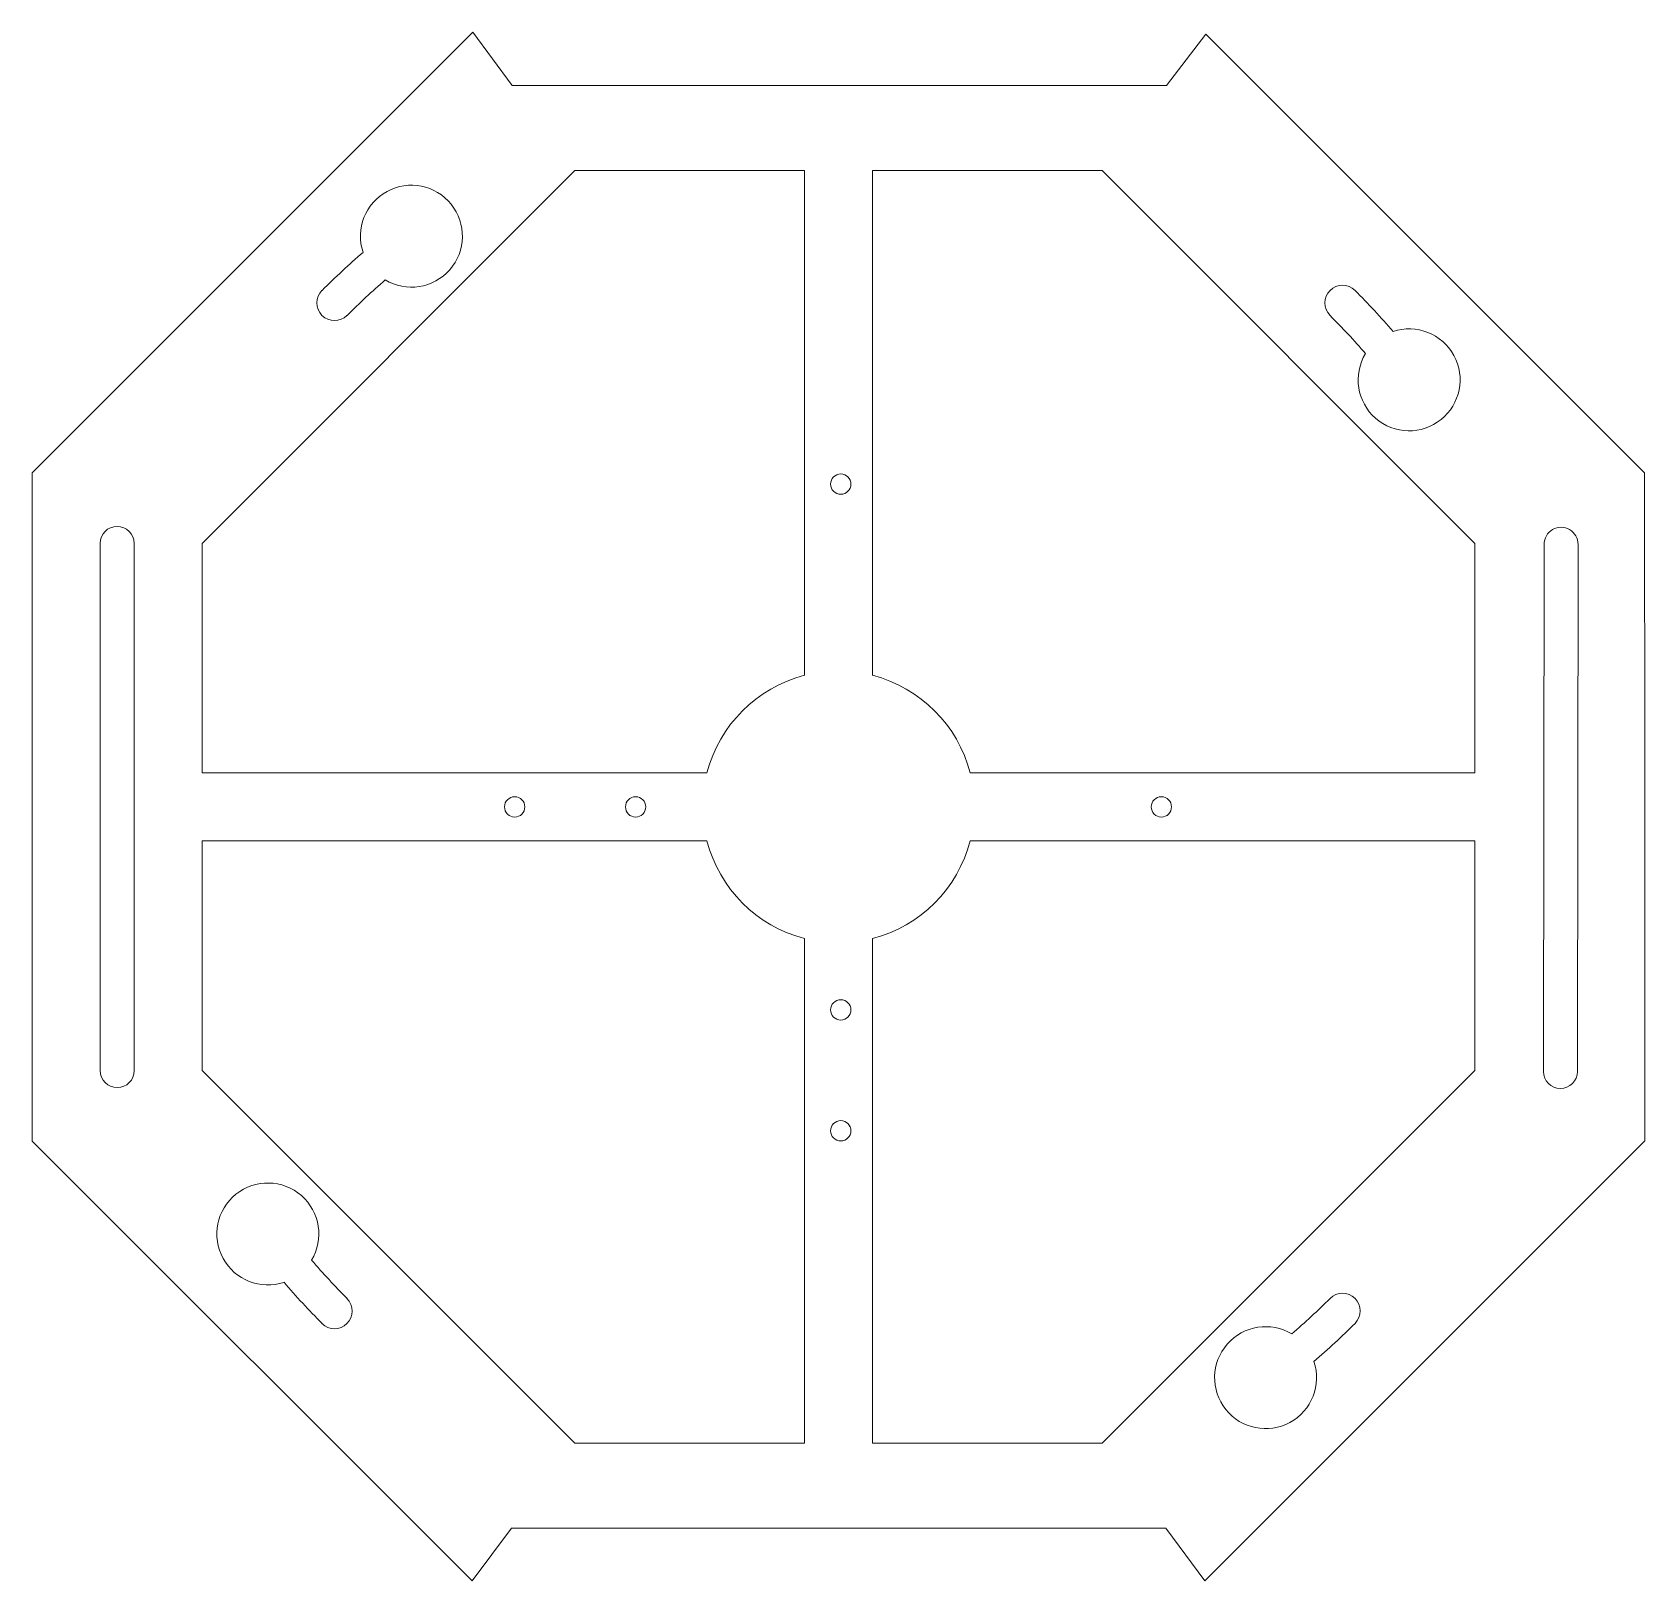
# Model space of a CAD drawing. Header units: inches. Extents: x 0.2 to 12.1, y 0.1 to 11.5.
import ezdxf

# ---------------------------------------------------------------- set-up
doc = ezdxf.new("R2010")
doc.units = ezdxf.units.IN
doc.header["$MEASUREMENT"] = 0

msp = doc.modelspace()

# ---------------------------------------------------------------- linework, layer by layer
at = {"color": 7, "linetype": 'Continuous', "lineweight": 15}
for p, q in [((3.448, 11.52), (0.205, 8.278)), ((3.448, 11.52), (3.737, 11.128)), ((8.552, 11.128), (8.84, 11.507)), ((12.069, 8.278), (8.84, 11.507)), ((3.737, 11.128), (8.552, 11.128)), ((1.455, 7.76), (4.198, 10.503)), ((4.198, 10.503), (5.888, 10.503)), ((5.888, 6.789), (5.888, 10.503)), ((6.388, 10.503), (8.077, 10.503)), ((6.388, 10.503), (6.388, 6.789)), ((8.077, 10.503), (10.819, 7.76)), ((0.205, 8.278), (0.206, 6.071)), ((12.07, 6.071), (12.069, 8.278)), ((0.705, 7.76), (0.706, 3.881)), ((0.956, 3.881), (0.955, 7.76)), ((1.456, 6.071), (1.455, 7.76)), ((10.819, 7.76), (10.82, 6.071)), ((11.329, 7.753), (11.324, 3.875)), ((11.574, 3.874), (11.579, 7.753)), ((0.206, 5.571), (0.206, 6.071)), ((1.456, 6.071), (5.169, 6.071)), ((7.106, 6.071), (10.82, 6.071)), ((12.07, 6.071), (12.07, 6.071)), ((12.07, 6.071), (12.07, 5.571)), ((0.206, 5.571), (0.206, 3.363)), ((0.206, 5.571), (0.206, 5.571)), ((1.456, 3.881), (1.456, 5.571)), ((5.169, 5.571), (1.456, 5.571)), ((10.82, 5.571), (7.106, 5.571)), ((10.82, 5.571), (10.82, 3.882)), ((12.07, 3.364), (12.07, 5.571)), ((5.888, 1.139), (5.888, 4.853)), ((6.388, 4.853), (6.388, 1.139)), ((4.198, 1.139), (1.456, 3.881)), ((10.82, 3.882), (8.077, 1.139)), ((0.206, 3.363), (3.442, 0.128)), ((8.834, 0.128), (12.07, 3.364)), ((5.888, 1.139), (4.198, 1.139)), ((8.077, 1.139), (6.388, 1.139)), ((3.731, 0.514), (3.442, 0.128)), ((8.545, 0.514), (3.731, 0.514)), ((8.834, 0.128), (8.545, 0.514))]:
    msp.add_line(p, q, dxfattribs=at)
for centre in [(6.154, 8.196), (3.755, 5.821), (4.645, 5.821), (8.513, 5.821), (6.154, 4.328), (6.154, 3.438)]:
    msp.add_circle(centre, 0.0747, dxfattribs=at)
for centre, radius, start, end in [((2.995, 10.02), 0.375, 239.0261, 198.4352), ((6.138, 5.821), 5.374, 130.6055, 135.0025), ((2.429, 9.529), 0.13, 135.0025, 315.0025), ((6.138, 5.821), 5.114, 130.7008, 135.0025), ((9.846, 9.529), 0.13, 45.0025, 225.0025), ((6.138, 5.821), 5.374, 40.6055, 45.0025), ((6.138, 5.821), 5.114, 40.7008, 45.0025), ((10.336, 8.963), 0.375, 149.0261, 108.4352), ((0.83, 7.76), 0.125, 0.0025, 180.0025), ((11.454, 7.753), 0.125, 359.9249, 179.9249), ((6.138, 5.821), 1, 104.4775, 165.5225), ((6.138, 5.821), 1, 14.4775, 75.5225), ((6.138, 5.821), 1, 194.4775, 255.5225), ((6.138, 5.821), 1, 284.4775, 345.5225), ((0.831, 3.881), 0.125, 180.0025, 0.0025), ((11.449, 3.875), 0.125, 179.9249, 359.9249), ((1.939, 2.679), 0.375, 329.0261, 288.4352), ((6.138, 5.821), 5.114, 220.7008, 225.0025), ((6.138, 5.821), 5.374, 220.6055, 225.0025), ((2.429, 2.112), 0.13, 225.0025, 45.0025), ((6.138, 5.821), 5.114, 310.7008, 315.0025), ((9.846, 2.113), 0.13, 315.0025, 135.0025), ((6.138, 5.821), 5.374, 310.6055, 315.0025), ((9.28, 1.622), 0.375, 59.0261, 18.4352)]:
    msp.add_arc(centre, radius, start, end, dxfattribs=at)

doc.saveas('drawing.dxf')
